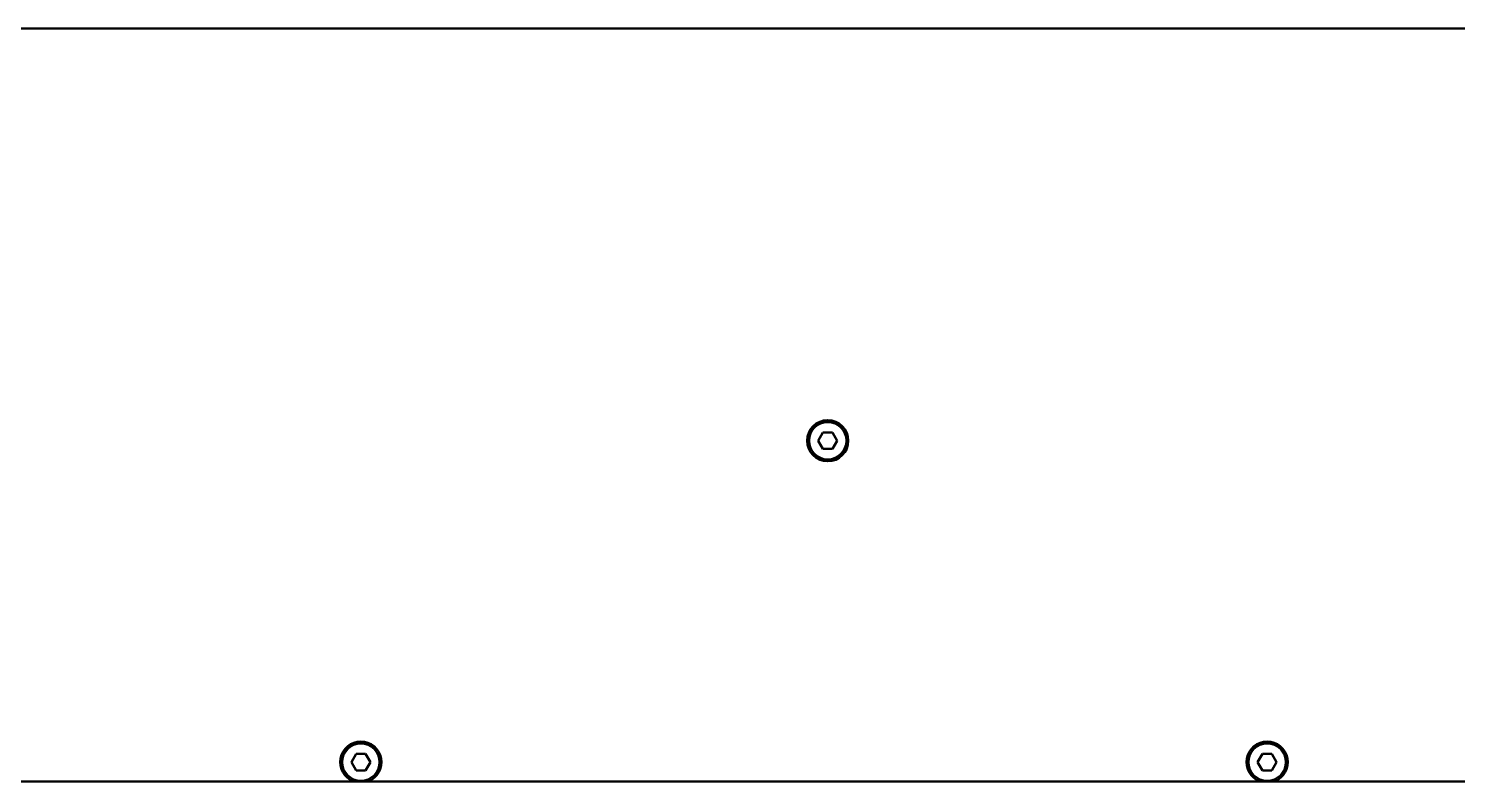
# Model space of a CAD drawing. Header units: millimetres. Extents: x 100 to 5488, y 100 to 4218.
# Drawn here: x 2186.1 to 2446.3, y 2219.7 to 2356.7 of the extents above; entities that cross this region are included whole.
import ezdxf

# ---------------------------------------------------------------- set-up
doc = ezdxf.new("R2010")
doc.units = ezdxf.units.MM
doc.header["$LTSCALE"] = 20
doc.layers.add('Visible (ANSI)', color=7, linetype='Continuous', lineweight=50)

msp = doc.modelspace()

# ---------------------------------------------------------------- linework, layer by layer
at = {"layer": 'Visible (ANSI)'}
for p, q in [((1605.613, 2356.741), (2557.613, 2356.741)), ((2330.747, 2283.241), (2329.881, 2281.741)), ((2329.881, 2281.741), (2330.747, 2280.241)), ((2330.747, 2283.241), (2332.479, 2283.241)), ((2333.345, 2281.741), (2332.479, 2283.241)), ((2332.479, 2280.241), (2333.345, 2281.741)), ((2332.479, 2280.241), (2330.747, 2280.241)), ((2245.747, 2224.741), (2244.881, 2223.241)), ((2245.747, 2224.741), (2247.479, 2224.741)), ((2248.345, 2223.241), (2247.479, 2224.741)), ((2410.747, 2224.741), (2409.881, 2223.241)), ((2410.747, 2224.741), (2412.479, 2224.741)), ((2413.345, 2223.241), (2412.479, 2224.741)), ((2244.881, 2223.241), (2245.747, 2221.741)), ((2247.479, 2221.741), (2245.747, 2221.741)), ((2247.479, 2221.741), (2248.345, 2223.241)), ((2409.881, 2223.241), (2410.747, 2221.741)), ((2412.479, 2221.741), (2410.747, 2221.741)), ((2412.479, 2221.741), (2413.345, 2223.241)), ((2082.959, 2219.741), (2245.266, 2219.741)), ((2245.28, 2219.741), (2247.946, 2219.741)), ((2247.959, 2219.741), (2410.266, 2219.741)), ((2410.28, 2219.741), (2412.946, 2219.741)), ((2412.959, 2219.741), (2541.266, 2219.741))]:
    msp.add_line(p, q, dxfattribs=at)
for centre, radius in [((2331.613, 2281.741), 3.75), ((2331.613, 2281.741), 3.4), ((2246.613, 2223.241), 3.4), ((2411.613, 2223.241), 3.4)]:
    msp.add_circle(centre, radius, dxfattribs=at)
for centre, start, end in [((2246.613, 2223.241), 291.03947, 248.96053), ((2411.613, 2223.241), 291.03947, 248.96053), ((2246.613, 2223.241), 248.96053, 249.16417), ((2246.613, 2223.241), 290.83583, 291.03947), ((2411.613, 2223.241), 248.96053, 249.16417), ((2411.613, 2223.241), 290.83583, 291.03947)]:
    msp.add_arc(centre, 3.75, start, end, dxfattribs=at)

doc.saveas('drawing.dxf')
